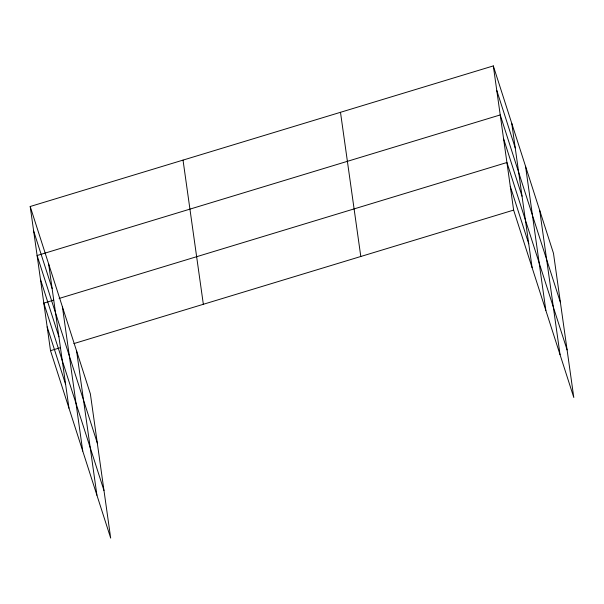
<?xml version="1.0" encoding="UTF-8"?>
<svg xmlns="http://www.w3.org/2000/svg" width="604" height="604" viewBox="0 0 604 604"><rect width="100%" height="100%" fill="white"/><g stroke="black" fill="none" stroke-linecap="round" stroke-linejoin="round"><path stroke-width="0.91" d="M30.2 206.5L90.374 393.906L110.683 538.089L50.517 350.682L30.2 206.5L493.317 65.912L553.483 253.318L573.8 397.5L513.626 210.094L493.317 65.912M53.696 300.097L43.813 303.102L103.979 490.508M59.094 298.459L506.93 162.514L567.096 349.92M50.517 350.682L60.4 347.678M73.884 343.585L513.626 210.094M496.767 90.419L515.227 147.905M560.391 302.34L500.225 114.934L37.108 255.522L97.274 442.928M503.577 138.724L522.03 196.202M510.274 186.304L528.734 243.782M33.65 231.015L52.11 288.493M40.46 279.312L58.913 336.798M47.165 326.892L65.617 384.378M539.719 210.441L560.036 354.623M525.54 166.266L545.85 310.448M511.769 123.39L532.086 267.572M340.49 112.306L360.799 256.489M183.027 160.105L203.344 304.288M76.602 351.037L96.919 495.212M62.423 306.862L82.733 451.045M48.652 263.986L68.969 408.168"/></g></svg>
